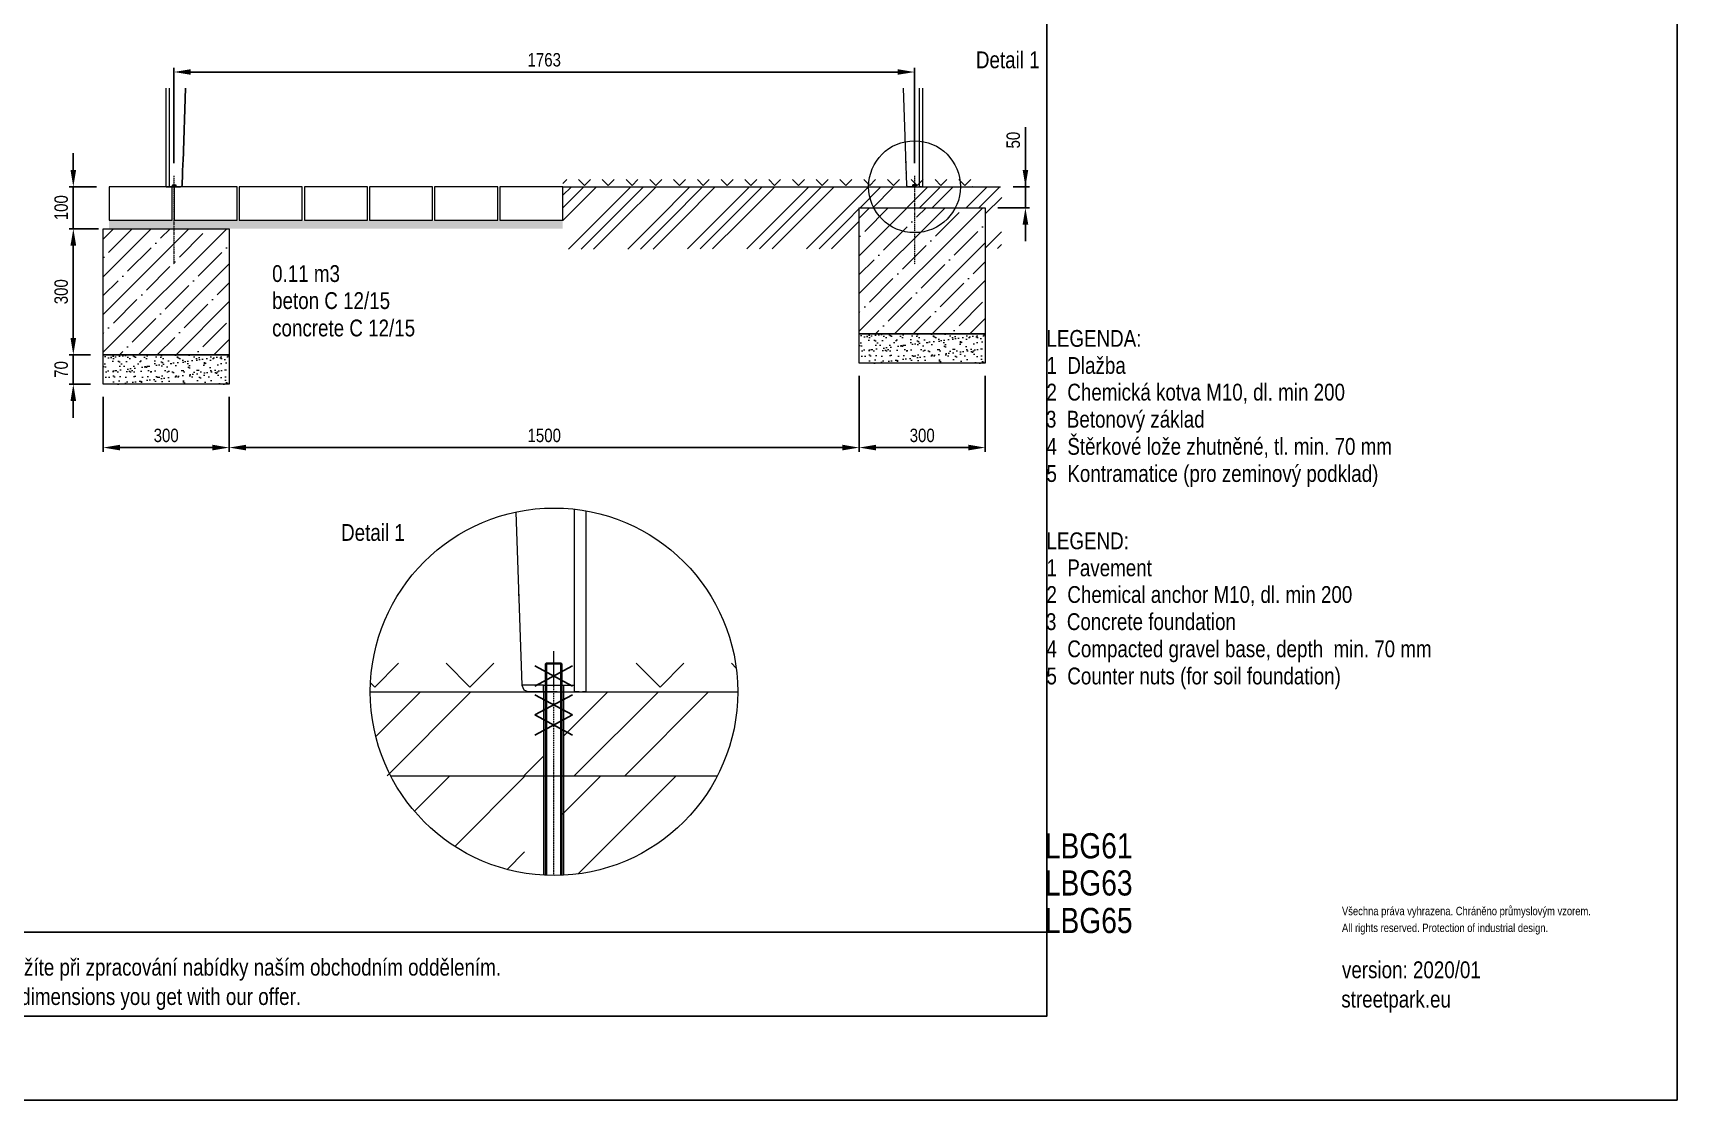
# Model space of a CAD drawing. Header units: millimetres. Extents: x 22162 to 28102, y 3160 to 7360.
# Drawn here: x 24188 to 28102, y 3160 to 5700 of the extents above; entities that cross this region are included whole.
import ezdxf
from ezdxf.lldxf.tags import DXFTag

# ---------------------------------------------------------------- set-up
doc = ezdxf.new("R2010")
doc.units = ezdxf.units.MM
doc.header["$LTSCALE"] = 0.3
doc.linetypes.add('ACAD_ISO10W100', pattern=[18.5, 12, -3, 0.5, -3])
doc.linetypes.add('DashDot', pattern=[15, 9, -3, 0, -3])
for name, color, linetype, lineweight in [('KOTY', 3, 'Continuous', 9), ('OBRYSOVA', 7, 'Continuous', 9), ('OSY', 7, 'ACAD_ISO10W100', 15), ('Visible', 7, 'Continuous', 18)]:
    doc.layers.add(name, color=color, linetype=linetype, lineweight=lineweight)
doc.layers.add('Nekreslit', color=6, linetype='Continuous', plot=False)
doc.layers.add('SRAFY', color=7, linetype='Continuous', lineweight=9, true_color=0x5b5b5b)
doc.styles.add('SEACAD_Arial', font='arial.ttf', dxfattribs={"width": 0.8})
tags = doc.linetypes.add('HIDDEN2', pattern=[4.7625, 3.175, -1.5875]).pattern_tags.tags
tags[6:7] = [DXFTag(74, 4), DXFTag(75, 0), DXFTag(340, '0'), DXFTag(46, 0.0), DXFTag(50, 0.0), DXFTag(44, 0.0), DXFTag(45, 0.0)]
tags[4:5] = [DXFTag(74, 4), DXFTag(75, 0), DXFTag(340, '0'), DXFTag(46, 0.0), DXFTag(50, 0.0), DXFTag(44, 0.0), DXFTag(45, 0.0)]
doc.dimstyles.new('ISO-25', dxfattribs={"dimtxt": 1.6, "dimasz": 2, "dimexe": 0.5, "dimexo": 1.5, "dimtad": 1, "dimdec": 0, "dimtxsty": 'SEACAD_Arial', "dimcen": 2, "dimadec": 0, "dimazin": 0, "dimtfac": 1, "dimtdec": 0, "dimtmove": 0, "dimatfit": 3, "dimfxl": 1, "dimarcsym": 0})

# ---------------------------------------------------------------- blocks, each defined once
blk = doc.blocks.new('*D228')
at = {"layer": 'Defpoints', "color": 0}
for p in [(24284.7, 5333.5), (24369.8, 5333.5), (24355.8, 5233.5)]:
    blk.add_point(p, dxfattribs=at)
at = {"layer": 'KOTY', "color": 0, "lineweight": -2}
for p, q in [((24284.7, 5373.5), (24284.7, 5413.5)), ((24339.8, 5333.5), (24274.7, 5333.5)), ((24284.7, 5233.5), (24284.7, 5333.5)), ((24325.8, 5233.5), (24274.7, 5233.5)), ((24284.7, 5193.5), (24284.7, 5153.5))]:
    blk.add_line(p, q, dxfattribs=at)
at = {"layer": 'KOTY', "color": 0}
for points in [[(24278, 5373.5), (24291.4, 5373.5), (24284.7, 5333.5)], [(24291.4, 5193.5), (24278, 5193.5), (24284.7, 5233.5)]]:
    blk.add_solid(points, dxfattribs=at)
at = {"layer": 'KOTY', "color": 0, "insert": (24255.9, 5283.5), "char_height": 32, "attachment_point": 5, "rotation": 90, "style": 'SEACAD_Arial'}
blk.add_mtext('100', dxfattribs=at)
blk = doc.blocks.new('*D230')
at = {"layer": 'Defpoints', "color": 0}
for p in [(24284.7, 5233.5), (24374.3, 5233.5), (24355.8, 4933.5)]:
    blk.add_point(p, dxfattribs=at)
at = {"layer": 'KOTY', "color": 0, "lineweight": -2}
for p, q in [((24344.3, 5233.5), (24274.7, 5233.5)), ((24284.7, 4973.5), (24284.7, 5193.5)), ((24325.8, 4933.5), (24274.7, 4933.5))]:
    blk.add_line(p, q, dxfattribs=at)
at = {"layer": 'KOTY', "color": 0}
for points in [[(24291.4, 5193.5), (24278, 5193.5), (24284.7, 5233.5)], [(24278, 4973.5), (24291.4, 4973.5), (24284.7, 4933.5)]]:
    blk.add_solid(points, dxfattribs=at)
at = {"layer": 'KOTY', "color": 0, "insert": (24255.9, 5083.5), "char_height": 32, "attachment_point": 5, "rotation": 90, "style": 'SEACAD_Arial'}
blk.add_mtext('300', dxfattribs=at)
blk = doc.blocks.new('*D229')
at = {"layer": 'Defpoints', "color": 0}
for p in [(24284.7, 4933.5), (24355.8, 4933.5), (24355.8, 4863.5)]:
    blk.add_point(p, dxfattribs=at)
at = {"layer": 'KOTY', "color": 0, "lineweight": -2}
for p, q in [((24284.7, 4973.5), (24284.7, 5013.5)), ((24325.8, 4933.5), (24274.7, 4933.5)), ((24284.7, 4863.5), (24284.7, 4933.5)), ((24325.8, 4863.5), (24274.7, 4863.5)), ((24284.7, 4823.5), (24284.7, 4783.5))]:
    blk.add_line(p, q, dxfattribs=at)
at = {"layer": 'KOTY', "color": 0}
for points in [[(24278, 4973.5), (24291.4, 4973.5), (24284.7, 4933.5)], [(24291.4, 4823.5), (24278, 4823.5), (24284.7, 4863.5)]]:
    blk.add_solid(points, dxfattribs=at)
at = {"layer": 'KOTY', "color": 0, "insert": (24255.9, 4898.5), "char_height": 32, "attachment_point": 5, "rotation": 90, "style": 'SEACAD_Arial'}
blk.add_mtext('70', dxfattribs=at)
blk = doc.blocks.new('*D226')
at = {"layer": 'Defpoints', "color": 0}
for p in [(24355.8, 4863.5), (24655.8, 4863.5), (24655.8, 4712.6)]:
    blk.add_point(p, dxfattribs=at)
at = {"layer": 'KOTY', "color": 0, "lineweight": -2}
for p, q in [((24355.8, 4833.5), (24355.8, 4702.6)), ((24655.8, 4833.5), (24655.8, 4702.6)), ((24395.8, 4712.6), (24615.8, 4712.6))]:
    blk.add_line(p, q, dxfattribs=at)
at = {"layer": 'KOTY', "color": 0}
for points in [[(24395.8, 4719.3), (24395.8, 4705.9), (24355.8, 4712.6)], [(24615.8, 4705.9), (24615.8, 4719.3), (24655.8, 4712.6)]]:
    blk.add_solid(points, dxfattribs=at)
at = {"layer": 'KOTY', "color": 0, "insert": (24505.8, 4741.4), "char_height": 32, "attachment_point": 5, "style": 'SEACAD_Arial'}
blk.add_mtext('300', dxfattribs=at)
blk = doc.blocks.new('*D227')
at = {"layer": 'Defpoints', "color": 0}
for p in [(26155.3, 4913.5), (24655.8, 4862), (26155.3, 4712.6)]:
    blk.add_point(p, dxfattribs=at)
at = {"layer": 'KOTY', "color": 0, "lineweight": -2}
for p, q in [((26155.3, 4883.5), (26155.3, 4702.6)), ((24655.8, 4832), (24655.8, 4702.6)), ((24695.8, 4712.6), (26115.3, 4712.6))]:
    blk.add_line(p, q, dxfattribs=at)
at = {"layer": 'KOTY', "color": 0}
for points in [[(24695.8, 4719.3), (24695.8, 4705.9), (24655.8, 4712.6)], [(26115.3, 4705.9), (26115.3, 4719.3), (26155.3, 4712.6)]]:
    blk.add_solid(points, dxfattribs=at)
at = {"layer": 'KOTY', "color": 0, "insert": (25405.6, 4741.4), "char_height": 32, "attachment_point": 5, "style": 'SEACAD_Arial'}
blk.add_mtext('1500', dxfattribs=at)
blk = doc.blocks.new('*D234')
at = {"layer": 'Defpoints', "color": 0}
for p in [(26491.6, 5333.5), (26550.9, 5333.5), (26455.3, 5283.5)]:
    blk.add_point(p, dxfattribs=at)
at = {"layer": 'KOTY', "color": 0, "lineweight": -2}
for p, q in [((26550.9, 5333.5), (26550.9, 5475)), ((26550.9, 5373.5), (26550.9, 5413.5)), ((26521.6, 5333.5), (26560.9, 5333.5)), ((26550.9, 5283.5), (26550.9, 5333.5)), ((26485.3, 5283.5), (26560.9, 5283.5)), ((26550.9, 5243.5), (26550.9, 5203.5))]:
    blk.add_line(p, q, dxfattribs=at)
at = {"layer": 'KOTY', "color": 0}
for points in [[(26544.3, 5373.5), (26557.6, 5373.5), (26550.9, 5333.5)], [(26557.6, 5243.5), (26544.3, 5243.5), (26550.9, 5283.5)]]:
    blk.add_solid(points, dxfattribs=at)
at = {"layer": 'KOTY', "color": 0, "insert": (26522.1, 5444.3), "char_height": 32, "attachment_point": 5, "rotation": 90, "style": 'SEACAD_Arial'}
blk.add_mtext('50', dxfattribs=at)
blk = doc.blocks.new('*D257')
at = {"layer": 'Defpoints', "color": 0}
for p in [(26155.3, 4913.5), (26455.3, 4913.5), (26455.3, 4712.6)]:
    blk.add_point(p, dxfattribs=at)
at = {"layer": 'KOTY', "color": 0, "lineweight": -2}
for p, q in [((26155.3, 4883.5), (26155.3, 4702.6)), ((26455.3, 4883.5), (26455.3, 4702.6)), ((26195.3, 4712.6), (26415.3, 4712.6))]:
    blk.add_line(p, q, dxfattribs=at)
at = {"layer": 'KOTY', "color": 0}
for points in [[(26195.3, 4719.3), (26195.3, 4705.9), (26155.3, 4712.6)], [(26415.3, 4705.9), (26415.3, 4719.3), (26455.3, 4712.6)]]:
    blk.add_solid(points, dxfattribs=at)
at = {"layer": 'KOTY', "color": 0, "insert": (26305.3, 4741.4), "char_height": 32, "attachment_point": 5, "style": 'SEACAD_Arial'}
blk.add_mtext('300', dxfattribs=at)
blk = doc.blocks.new('*D274')
at = {"layer": 'Defpoints', "color": 0}
for p in [(26286.8, 5606.4), (24524.3, 5359.5), (26286.8, 5359.6)]:
    blk.add_point(p, dxfattribs=at)
at = {"layer": 'KOTY', "color": 0, "lineweight": -2}
for p, q in [((24524.3, 5389.5), (24524.3, 5616.4)), ((24564.3, 5606.4), (26246.8, 5606.4)), ((26286.8, 5389.6), (26286.8, 5616.4))]:
    blk.add_line(p, q, dxfattribs=at)
at = {"layer": 'KOTY', "color": 0}
for points in [[(24564.3, 5613.1), (24564.3, 5599.8), (24524.3, 5606.4)], [(26246.8, 5599.8), (26246.8, 5613.1), (26286.8, 5606.4)]]:
    blk.add_solid(points, dxfattribs=at)
at = {"layer": 'KOTY', "color": 0, "insert": (25405.6, 5635.3), "char_height": 32, "attachment_point": 5, "style": 'SEACAD_Arial'}
blk.add_mtext('1763', dxfattribs=at)

msp = doc.modelspace()

# ---------------------------------------------------------------- hatches: boundary and pattern name
at = {"layer": 'SRAFY'}
h = msp.add_hatch(dxfattribs=at)
h.set_pattern_fill('GOST_GROUND', color=256, scale=10)
h.set_pattern_definition([(45, (18034.36, 18.85), (141.4214, -9e-15), [200]), (45, (18064.36, 18.85), (141.4214, -9e-15), [200]), (45, (18094.36, 18.85), (141.4214, -9e-15), [200])])
h.paths.add_polyline_path([(26155.3, 5185.8), (25449.8, 5184.8), (25449.8, 5332.5), (26495, 5333.5), (26493.8, 5186.1), (26455.3, 5186.1), (26455.3, 5283.5), (26155.3, 5283.5)])
h = msp.add_hatch(dxfattribs=at)
h.set_pattern_fill('TERACO', color=256, scale=20)
h.set_pattern_definition([(45, (18034.36, 18.85), (-28.28427, 28.28427), [20, -20]), (135, (18090.93, 18.85), (-28.28427, -28.28427), [20, -20])])
h.paths.add_polyline_path([(25449.9, 5333.5), (25449.9, 5356.5), (26424.8, 5356.5), (26424.8, 5333.5)])
h = msp.add_hatch(dxfattribs=at)
h.set_pattern_fill('ANSI35', color=256, scale=10, style=0)
h.set_pattern_definition([(45, (2752.295, 624.593), (-44.90128, 44.90128), []), (45, (2797.196, 624.593), (-44.90128, 44.90128), [79.375, -15.875, 0, -15.875])])
h.paths.add_polyline_path([(26155.3, 5283.5), (26455.3, 5283.5), (26455.3, 4983.5), (26155.3, 4983.5)])
h = msp.add_hatch(dxfattribs=at)
h.set_pattern_fill('AR-SAND', color=256, scale=0.5)
h.set_pattern_definition([(37.5, (17834.36, 18.851), (-0.800016, 24.47066), [0, -19.304, 0, -21.59, 0, -20.6375]), (7.5, (17834.36, 18.85), (22.47616, 35.84126), [0, -10.414, 0, -17.399, 0, -6.6675]), (327.5, (17818.74, 18.851), (39.54962, 0.07186), [0, -6.35, 0, -22.86, 0, -29.845]), (317.5, (17818.74, 18.85), (38.17782, 11.14647), [0, -3.175, 0, -14.986, 0, -17.145])])
h.paths.add_polyline_path([(24369.8, 5253.5), (24369.8, 5233.6), (24400.3, 5233.5), (24520.3, 5233.3), (24520.3, 5253.5)])
h.paths.add_polyline_path([(25449.8, 5233.2), (25449.8, 5253.5), (24520.3, 5253.5), (24520.3, 5233.3), (24650.3, 5233.2)])
h = msp.add_hatch(dxfattribs=at)
h.set_pattern_fill('ANSI35', color=256, scale=10, style=0)
h.set_pattern_definition([(45, (952.78, 574.59), (-44.90128, 44.90128), []), (45, (997.68, 574.59), (-44.90128, 44.90128), [79.375, -15.875, 0, -15.875])])
h.paths.add_polyline_path([(24355.8, 5233.5), (24655.8, 5233.5), (24655.8, 4933.5), (24355.8, 4933.5)])
h = msp.add_hatch(dxfattribs=at)
h.set_pattern_fill('AR-SAND', color=256, scale=0.5)
h.set_pattern_definition([(37.5, (20714.92, -377.936), (-0.800016, 24.47066), [0, -19.304, 0, -21.59, 0, -20.6375]), (7.5, (20714.92, -377.936), (22.47616, 35.84126), [0, -10.414, 0, -17.399, 0, -6.6675]), (327.5, (20699.299, -377.936), (39.54962, 0.07186), [0, -6.35, 0, -22.86, 0, -29.845]), (317.5, (20699.3, -377.936), (38.17782, 11.14647), [0, -3.175, 0, -14.986, 0, -17.145])])
h.paths.add_polyline_path([(26455.3, 4913.5), (26455.3, 4983.5), (26155.3, 4983.5), (26155.3, 4913.5)])
h = msp.add_hatch(dxfattribs=at)
h.set_pattern_fill('AR-SAND', color=256, scale=0.5)
h.set_pattern_definition([(37.5, (18915.405, -427.937), (-0.800016, 24.47066), [0, -19.304, 0, -21.59, 0, -20.6375]), (7.5, (18915.405, -427.937), (22.47616, 35.84126), [0, -10.414, 0, -17.399, 0, -6.6675]), (327.5, (18899.784, -427.937), (39.54962, 0.07186), [0, -6.35, 0, -22.86, 0, -29.845]), (317.5, (18899.784, -427.937), (38.17782, 11.14647), [0, -3.175, 0, -14.986, 0, -17.145])])
h.paths.add_polyline_path([(24655.8, 4863.5), (24655.8, 4933.5), (24355.8, 4933.5), (24355.8, 4863.5)])

# ---------------------------------------------------------------- linework, layer by layer
for p, q in [((25383, 4192.9), (25473, 4144.9)), ((25383, 4144.9), (25473, 4192.9)), ((25383, 4124.2), (25473, 4076.2)), ((25383, 4076.2), (25473, 4124.2)), ((25383, 4076.2), (25473, 4028.2)), ((25383, 4028.2), (25473, 4076.2))]:
    msp.add_line(p, q)
at = {"color": 7, "linetype": 'HIDDEN2'}
for p, q in [((25408, 4124.2), (25408, 4124.2)), ((25448, 4124.2), (25448, 4124.2))]:
    msp.add_line(p, q, dxfattribs=at)
at = {"color": 7, "linetype": 'Continuous'}
msp.add_circle((26424.8, 5333.5), 0.01, dxfattribs=at)
msp.add_circle((26424.8, 5333.5), 0.01, dxfattribs=at)
at = {"layer": 'KOTY'}
msp.add_circle((26287, 5333.5), 109.3, dxfattribs=at)
at = {"layer": 'Nekreslit'}
msp.add_line((22562.1, 3559.6), (26602.1, 3559.6), dxfattribs=at)
for points in [[(22162.1, 3159.6), (28102.1, 3159.6), (28102.1, 7359.6), (22162.1, 7359.6)], [(22562.1, 3359.6), (26602.1, 3359.6), (26602.1, 6959.6), (22562.1, 6959.6)]]:
    msp.add_lwpolyline(points, close=True, dxfattribs=at)
at = {"layer": 'OBRYSOVA', "color": 7, "linetype": 'HIDDEN2'}
for p, q in [((25448, 4197), (25408, 4197)), ((25404, 4131.4), (25404, 3723.6)), ((25452.1, 3723.6), (25452.1, 4131.4)), ((25404, 3723.6), (25404, 3694.8)), ((25452, 3694.7), (25452, 3723.6))]:
    msp.add_line(p, q, dxfattribs=at)
at = {"layer": 'OBRYSOVA', "lineweight": 15}
for p, q in [((25411.2, 4200.2), (25411.2, 3694.5)), ((25444.8, 3694.4), (25444.8, 4200.2))]:
    msp.add_line(p, q, dxfattribs=at)
at = {"layer": 'OBRYSOVA'}
msp.add_line((24991.6, 4131.4), (25866.1, 4131.4), dxfattribs=at)
at = {"layer": 'OBRYSOVA', "linetype": 'HIDDEN2'}
for p, q in [((25404, 4146.9), (25352.1, 4146.9)), ((25404, 4131.4), (25404, 4146.9)), ((25404, 4146.9), (25477.7, 4146.9)), ((25452.1, 4131.4), (25452.1, 4146.9))]:
    msp.add_line(p, q, dxfattribs=at)
at = {"layer": 'OBRYSOVA'}
msp.add_circle((25428.9, 4131.4), 437.3, dxfattribs=at)
at = {"layer": 'OSY', "linetype": 'DashDot'}
for p, q in [((24524.3, 5359.5), (24524.3, 5148.9)), ((26286.8, 5359.6), (26286.8, 5148.9))]:
    msp.add_line(p, q, dxfattribs=at)
at = {"layer": 'OSY'}
msp.add_line((25428, 4228.3), (25428, 3694.1), dxfattribs=at)
at = {"layer": 'SRAFY', "linetype": 'Continuous'}
for p, q in [((24519.8, 5333.5), (24369.8, 5333.5)), ((24369.8, 5333.5), (24369.8, 5253.5)), ((24519.8, 5253.5), (24519.8, 5333.5)), ((24674.8, 5333.5), (24524.8, 5333.5)), ((24524.8, 5333.5), (24524.8, 5253.5)), ((24674.8, 5253.5), (24674.8, 5333.5)), ((24829.8, 5333.5), (24679.8, 5333.5)), ((24679.8, 5333.5), (24679.8, 5253.5)), ((24829.8, 5253.5), (24829.8, 5333.5)), ((24984.8, 5333.5), (24834.8, 5333.5)), ((24834.8, 5333.5), (24834.8, 5253.5)), ((24984.8, 5253.5), (24984.8, 5333.5)), ((25139.8, 5333.5), (24989.8, 5333.5)), ((24989.8, 5333.5), (24989.8, 5253.5)), ((25139.8, 5253.5), (25139.8, 5333.5)), ((25294.8, 5333.5), (25144.8, 5333.5)), ((25144.8, 5333.5), (25144.8, 5253.5)), ((25294.8, 5253.5), (25294.8, 5333.5)), ((25449.8, 5333.5), (25299.8, 5333.5)), ((25299.8, 5333.5), (25299.8, 5253.5)), ((25449.8, 5253.5), (25449.8, 5333.5)), ((24369.8, 5253.5), (24519.8, 5253.5)), ((24524.8, 5253.5), (24674.8, 5253.5)), ((24679.8, 5253.5), (24829.8, 5253.5)), ((24834.8, 5253.5), (24984.8, 5253.5)), ((24989.8, 5253.5), (25139.8, 5253.5)), ((25144.8, 5253.5), (25294.8, 5253.5)), ((25299.8, 5253.5), (25449.8, 5253.5))]:
    msp.add_line(p, q, dxfattribs=at)
at = {"layer": 'SRAFY'}
for p, q in [((25449.8, 5333.5), (26491.6, 5333.5)), ((25002.5, 4142.6), (25059.1, 4199.1)), ((25228.8, 4142.6), (25172.2, 4199.1)), ((25228.8, 4142.6), (25285.3, 4199.1)), ((25681.3, 4142.6), (25624.8, 4199.1)), ((25681.3, 4142.6), (25737.9, 4199.1)), ((25862.5, 4187.7), (25851, 4199.1)), ((25002.5, 4142.6), (24992.1, 4153)), ((25004.7, 4024.8), (25110.2, 4130.3)), ((25031.4, 3931.4), (25230.3, 4130.4)), ((25452.1, 4026.4), (25556.3, 4130.7)), ((25477.1, 3931.4), (25676.5, 4130.8)), ((25597.1, 3931.4), (25796.6, 4131)), ((25357.1, 3931.4), (25404, 3978.4)), ((25040, 3931.4), (25817.8, 3931.4)), ((25096.6, 3847.1), (25179.3, 3929.8)), ((25181, 3931.4), (25181, 3931.4)), ((25192.6, 3763.4), (25360.6, 3931.4)), ((25448.7, 3840), (25540.2, 3931.4)), ((25486.2, 3697.9), (25719.8, 3931.4)), ((25540.2, 3931.4), (25540.2, 3931.4)), ((25403.8, 3795.1), (25403.8, 3795.1)), ((25317.3, 3708.6), (25358.9, 3750.2))]:
    msp.add_line(p, q, dxfattribs=at)
for points in [[(26155.3, 5283.5), (26455.3, 5283.5), (26455.3, 4983.5), (26155.3, 4983.5)], [(24355.8, 5233.5), (24655.8, 5233.5), (24655.8, 4933.5), (24355.8, 4933.5)], [(26155.3, 4983.5), (26455.3, 4983.5), (26455.3, 4913.5), (26155.3, 4913.5)], [(24355.8, 4933.5), (24655.8, 4933.5), (24655.8, 4863.5), (24355.8, 4863.5)]]:
    msp.add_lwpolyline(points, close=True, dxfattribs=at)
at = {"layer": 'Visible', "color": 0}
for p, q in [((24505.8, 5333.5), (24505.8, 5567.7)), ((24512.5, 5567.7), (24512.5, 5333.5)), ((24545.9, 5393.5), (24551.9, 5567.7)), ((24551.9, 5567.7), (24545.9, 5393.5)), ((26259.6, 5567.7), (26267.6, 5337.4)), ((26299, 5333.5), (26299, 5567.7)), ((26305.8, 5567.7), (26305.8, 5333.5)), ((24544.8, 5363.5), (24543.9, 5337.4)), ((24543.9, 5337.4), (24544.8, 5363.5)), ((24544.8, 5363.5), (24544.9, 5366.5)), ((24544.8, 5363.5), (24544.9, 5366.5)), ((24544.9, 5366.5), (24544.8, 5363.5)), ((24544.8, 5363.5), (24544.8, 5363.5)), ((24544.8, 5363.5), (24544.8, 5363.5)), ((24545.7, 5390.5), (24544.9, 5366.5)), ((24544.9, 5366.5), (24545.7, 5390.5)), ((24544.9, 5366.5), (24544.9, 5366.5)), ((24544.9, 5366.5), (24544.9, 5366.5)), ((24545.9, 5393.5), (24545.7, 5390.5)), ((24545.7, 5390.5), (24545.9, 5393.5)), ((24545.7, 5390.5), (24545.9, 5393.5)), ((24545.7, 5390.5), (24545.7, 5390.5)), ((24545.7, 5390.5), (24545.7, 5390.5)), ((24545.9, 5393.5), (24545.9, 5393.5)), ((24545.9, 5393.5), (24545.9, 5393.5)), ((26265.7, 5393.5), (26265.7, 5393.5)), ((26265.7, 5393.5), (26265.8, 5390.5)), ((26265.8, 5390.5), (26265.8, 5390.5)), ((26266.6, 5366.5), (26266.6, 5366.5)), ((26266.6, 5366.5), (26266.7, 5363.5)), ((26266.7, 5363.5), (26266.7, 5363.5)), ((24505.8, 5333.5), (24505.8, 5337.5)), ((24505.8, 5333.5), (24509.8, 5333.5)), ((24505.8, 5333.5), (24509.8, 5333.5)), ((24509.8, 5333.5), (24505.8, 5333.5)), ((24510.6, 5333.5), (24507.7, 5333.5)), ((24509.8, 5333.5), (24509.8, 5333.5)), ((24509.8, 5333.5), (24509.8, 5333.5)), ((24509.8, 5333.5), (24514.8, 5333.5)), ((24509.8, 5333.5), (24509.8, 5333.5)), ((24509.8, 5333.5), (24535.8, 5333.5)), ((24512.5, 5333.5), (24520.6, 5333.5)), ((24512.5, 5333.5), (24512.5, 5333.5)), ((24514.8, 5333.5), (24520.8, 5333.5)), ((24514.8, 5333.5), (24514.8, 5333.5)), ((24520.6, 5338.1), (24520.6, 5333.5)), ((24520.6, 5338.1), (24529, 5338.1)), ((24520.6, 5337.5), (24520.8, 5337.5)), ((24520.8, 5337.5), (24528.8, 5337.5)), ((24520.8, 5333.5), (24520.8, 5337.5)), ((24520.8, 5333.5), (24520.8, 5333.5)), ((24520.8, 5333.5), (24528.8, 5333.5)), ((24522.8, 5333.5), (24522.8, 5333.5)), ((24528.8, 5337.5), (24529, 5337.5)), ((24528.8, 5333.5), (24528.8, 5337.5)), ((24528.8, 5333.5), (24528.8, 5333.5)), ((24528.8, 5333.5), (24539.8, 5333.5)), ((24529, 5338.1), (24529, 5333.5)), ((24529, 5333.5), (24539.9, 5333.5)), ((24535.8, 5333.5), (24535.8, 5333.5)), ((24535.8, 5333.5), (24535.8, 5333.5)), ((24536.8, 5333.5), (24536.8, 5333.5)), ((24539.8, 5333.5), (24539.8, 5333.5)), ((24539.8, 5333.5), (24539.8, 5333.5)), ((24539.8, 5333.5), (24539.8, 5333.5)), ((24539.9, 5333.5), (24539.8, 5333.5)), ((26271.6, 5333.5), (26282.6, 5333.5)), ((26271.8, 5333.5), (26271.6, 5333.5)), ((26271.8, 5333.5), (26271.8, 5333.5)), ((26271.8, 5333.5), (26282.8, 5333.5)), ((26271.8, 5333.5), (26271.8, 5333.5)), ((26271.8, 5333.5), (26271.8, 5333.5)), ((26274.8, 5333.5), (26274.8, 5333.5)), ((26275.8, 5333.5), (26301.8, 5333.5)), ((26275.8, 5333.5), (26275.8, 5333.5)), ((26275.8, 5333.5), (26275.8, 5333.5)), ((26282.6, 5333.5), (26282.6, 5338.1)), ((26291, 5338.1), (26282.6, 5338.1)), ((26282.6, 5338.1), (26291, 5338.1)), ((26282.6, 5337.5), (26282.8, 5337.5)), ((26282.8, 5337.5), (26290.8, 5337.5)), ((26282.8, 5333.5), (26282.8, 5337.5)), ((26282.8, 5333.5), (26290.8, 5333.5)), ((26282.8, 5333.5), (26282.8, 5333.5)), ((26290.8, 5333.5), (26290.8, 5337.5)), ((26290.8, 5337.5), (26291, 5337.5)), ((26290.8, 5333.5), (26290.8, 5333.5)), ((26290.8, 5333.5), (26296.8, 5333.5)), ((26291, 5333.5), (26291, 5338.1)), ((26291, 5333.5), (26299, 5333.5)), ((26296.8, 5333.5), (26296.8, 5333.5)), ((26296.8, 5333.5), (26301.8, 5333.5)), ((26299, 5333.5), (26299, 5333.5)), ((26301, 5333.5), (26303.8, 5333.5)), ((26301, 5333.5), (26303.8, 5333.5)), ((26301.8, 5333.5), (26301.8, 5333.5)), ((26301.8, 5333.5), (26305.8, 5333.5)), ((26301.8, 5333.5), (26301.8, 5333.5)), ((26301.8, 5333.5), (26301.8, 5333.5)), ((26301.8, 5333.5), (26305.8, 5333.5)), ((26301.8, 5333.5), (26305.8, 5333.5)), ((25337.7, 4559.1), (25352.1, 4146.9)), ((25477.7, 4131.4), (25477.7, 4566)), ((25504.6, 4562.1), (25504.6, 4131.4)), ((25344.2, 4371.5), (25344.2, 4371.5)), ((25344.2, 4371.5), (25344.6, 4359.5)), ((25344.6, 4359.5), (25344.6, 4359.5)), ((25348, 4263.5), (25348, 4263.5)), ((25348, 4263.5), (25348.4, 4251.5)), ((25348.4, 4251.5), (25348.4, 4251.5)), ((25352.1, 4146.9), (25356.9, 4135.9)), ((25356.9, 4135.9), (25368.1, 4131.4)), ((25368.1, 4131.4), (25366.5, 4131.5)), ((25368.1, 4131.4), (25411.8, 4131.4)), ((25368.6, 4131.4), (25368.1, 4131.4)), ((25368.6, 4131.4), (25368.6, 4131.4)), ((25368.6, 4131.4), (25412.6, 4131.4)), ((25368.6, 4131.4), (25368.6, 4131.4)), ((25368.6, 4131.4), (25368.6, 4131.4)), ((25384.6, 4131.4), (25368.6, 4131.4)), ((25368.6, 4131.4), (25384.6, 4131.4)), ((25380.6, 4131.4), (25380.6, 4131.4)), ((25380.6, 4131.4), (25394.6, 4131.4)), ((25394.6, 4131.4), (25380.6, 4131.4)), ((25384.6, 4131.4), (25488.6, 4131.4)), ((25384.6, 4131.4), (25384.6, 4131.4)), ((25384.6, 4131.4), (25384.6, 4131.4)), ((25394.6, 4131.4), (25422.6, 4131.4)), ((25422.6, 4131.4), (25394.6, 4131.4)), ((25412.6, 4131.4), (25444.6, 4131.4)), ((25422.6, 4131.4), (25436.6, 4131.4)), ((25436.6, 4131.4), (25422.6, 4131.4)), ((25436.6, 4131.4), (25436.6, 4131.4)), ((25444.6, 4131.4), (25468.6, 4131.4)), ((25445.4, 4131.4), (25477.7, 4131.4)), ((25468.6, 4131.4), (25468.6, 4131.4)), ((25468.6, 4131.4), (25488.6, 4131.4)), ((25477.7, 4131.4), (25477.7, 4131.4)), ((25485.4, 4131.4), (25477.7, 4131.4)), ((25477.7, 4131.4), (25496.7, 4131.4)), ((25485.4, 4131.4), (25496.7, 4131.4)), ((25485.4, 4131.4), (25496.7, 4131.4)), ((25488.6, 4131.4), (25485.4, 4131.4)), ((25488.6, 4131.4), (25488.6, 4131.4)), ((25488.6, 4131.4), (25504.6, 4131.4)), ((25488.6, 4131.4), (25488.6, 4131.4)), ((25488.6, 4131.4), (25488.6, 4131.4)), ((25488.6, 4131.4), (25504.6, 4131.4)), ((25488.6, 4131.4), (25504.6, 4131.4)), ((25504.6, 4131.4), (25496.7, 4131.4))]:
    msp.add_line(p, q, dxfattribs=at)
at = {"layer": 'Visible', "color": 7, "linetype": 'HIDDEN2'}
for p, q in [((25411.2, 4200.2), (25408, 4197)), ((25448, 4197), (25444.8, 4200.2))]:
    msp.add_line(p, q, dxfattribs=at)
at = {"layer": 'Visible', "color": 7}
for p, q in [((25408, 4197), (25408, 3694.6)), ((25448, 3694.5), (25448, 4197))]:
    msp.add_line(p, q, dxfattribs=at)
at = {"layer": 'Visible'}
msp.add_line((25411.2, 4200.2), (25444.8, 4200.2), dxfattribs=at)
at = {"layer": 'Visible', "color": 0}
for points in [[(24507.7, 5333.5), (24505.8, 5333.5)], [(24507.7, 5333.5), (24512.5, 5333.5)], [(24510.6, 5333.5), (24509.8, 5333.5)], [(24510.6, 5333.5), (24512.5, 5333.5)], [(24536.8, 5333.5), (24533.3, 5333.5), (24526.3, 5333.5), (24522.8, 5333.5)], [(24522.8, 5333.5), (24524.8, 5333.5), (24529.8, 5333.5)], [(24529.8, 5333.5), (24534.7, 5333.5), (24536.8, 5333.5)], [(24529.8, 5333.5), (24529.8, 5333.5)], [(24539.8, 5333.5), (24535.8, 5333.5)], [(24535.8, 5333.5), (24539.8, 5333.5)], [(24543.9, 5337.4), (24542.7, 5334.6), (24539.9, 5333.5)], [(24539.9, 5333.5), (24542.7, 5334.6), (24543.9, 5337.4)], [(26267.6, 5337.4), (26268.8, 5334.6), (26271.6, 5333.5)], [(26271.6, 5333.5), (26271.2, 5333.5)], [(26271.8, 5333.5), (26275.8, 5333.5)], [(26275.8, 5333.5), (26271.8, 5333.5)], [(26288.8, 5333.5), (26285.3, 5333.5), (26278.3, 5333.5), (26274.8, 5333.5)], [(26274.8, 5333.5), (26278.3, 5333.5), (26285.3, 5333.5), (26288.8, 5333.5)], [(26288.8, 5333.5), (26288.8, 5333.5)], [(26299, 5333.5), (26303.8, 5333.5)], [(26301, 5333.5), (26299, 5333.5)], [(26301.8, 5333.5), (26301, 5333.5)], [(26305.8, 5333.5), (26303.8, 5333.5)]]:
    msp.add_lwpolyline(points, dxfattribs=at)

# ---------------------------------------------------------------- texts
at = {"style": 'SEACAD_Arial', "width": 0.8}
for s, height, p in [('0.11 m3', 40, (24757.9, 5106.7)), ('beton C 12/15', 40, (24757.9, 5042.4)), ('concrete C 12/15', 40, (24757.9, 4977.2)), ('LEGENDA:', 40, (26601, 4952.4)), ('1  Dlažba', 40, (26601, 4888.1)), ('2  Chemická kotva M10, dl. min 200', 40, (26601, 4824.6)), ('3  Betonový základ', 40, (26599.8, 4760.1)), ('4  Štěrkové lože zhutněné, tl. min. 70 mm', 40, (26601, 4695.4)), ('5  Kontramatice (pro zeminový podklad)', 40, (26601, 4630.8)), ('LEGEND:', 40, (26601, 4470.7)), ('1  Pavement', 40, (26601, 4406.4)), ('2  Chemical anchor M10, dl. min 200', 40, (26601, 4342.9)), ('3  Concrete foundation', 40, (26599.8, 4278.3)), ('4  Compacted gravel base, depth  min. 70 mm', 40, (26601, 4213.6)), ('5  Counter nuts (for soil foundation)', 40, (26601, 4149)), ('LBG61', 60, (26597.2, 3734.9)), ('LBG63', 60, (26597.2, 3646.5)), ('LBG65', 60, (26597.2, 3557.1)), ('Všechna práva vyhrazena. Chráněno průmyslovým vzorem.', 20, (27304.4, 3599.6)), ('All rights reserved. Protection of industrial design.', 20, (27304.4, 3559.6)), ('Rozměry výrobků, základů a kotvení jsou pouze orientační. Přesné rozměry obdržíte při zpracování nabídky naším obchodním oddělením.', 39.9982, (22567.5, 3455.9)), ('version: 2020/01', 40, (27304.4, 3449.8)), ('Dimensions of products, fundations and anchors are informative only. The exact dimensions you get with our offer.', 39.9982, (22565.9, 3386)), ('streetpark.eu', 40, (27302.8, 3379.9))]:
    msp.add_text(s, height=height, dxfattribs=at).set_placement(p)
at = {"insert": (24922.1, 4530.6), "char_height": 40, "width": 297.384, "attachment_point": 1, "style": 'SEACAD_Arial'}
msp.add_mtext('Detail 1', dxfattribs=at)
at = {"layer": 'KOTY', "insert": (26433.1, 5655.4), "char_height": 40, "width": 168.993, "attachment_point": 1, "style": 'SEACAD_Arial'}
msp.add_mtext('Detail 1', dxfattribs=at)

# ---------------------------------------------------------------- dimensions: what is measured, and where the dimension line sits
at = {"layer": 'KOTY'}
for base, p1, p2, picture, middle in [((26286.8172, 5606.4342), (24524.3024, 5359.5342), (26286.8172, 5359.5852), '*D274', (25405.5598, 5635.2702)), ((26155.3172, 4712.608), (24655.8024, 4862.008), (26155.3172, 4913.5093), '*D227', (25405.5598, 4741.444)), ((26455.3, 4712.6), (26155.3, 4913.5), (26455.3, 4913.5), '*D257', (26305.3, 4741.4)), ((24655.8, 4712.6), (24355.8, 4863.5), (24655.8, 4863.5), '*D226', (24505.8, 4741.4))]:
    dim = msp.add_linear_dim(base=base, p1=p1, p2=p2, dimstyle='ISO-25', override={"dimlfac": 1, "dimtxsty": 'SEACAD_Arial', "dimsah": 1, "dimtolj": 0}, dxfattribs=at)
    dim.commit()
    dim.dimension.update_dxf_attribs({"geometry": picture, "text_midpoint": middle})
dim = msp.add_linear_dim(base=(26550.9, 5333.5), p1=(26455.3, 5283.5), p2=(26491.6, 5333.5), angle=90, dimstyle='ISO-25', override={"dimlfac": 1, "dimtxsty": 'SEACAD_Arial', "dimsah": 1, "dimtolj": 0}, dxfattribs=at)
dim.commit()
dim.dimension.update_dxf_attribs({"geometry": '*D234', "text_midpoint": (26550.9, 5444.3), "dimtype": 160})
for base, p1, p2, picture, middle in [((24284.7, 5333.5), (24355.8, 5233.5), (24369.8, 5333.5), '*D228', (24255.9, 5283.5)), ((24284.7, 5233.5), (24355.8, 4933.5), (24374.3, 5233.5), '*D230', (24255.9, 5083.5)), ((24284.7, 4933.5), (24355.8, 4863.5), (24355.8, 4933.5), '*D229', (24255.9, 4898.5))]:
    dim = msp.add_linear_dim(base=base, p1=p1, p2=p2, angle=90, dimstyle='ISO-25', override={"dimlfac": 1, "dimtxsty": 'SEACAD_Arial', "dimsah": 1, "dimtolj": 0}, dxfattribs=at)
    dim.commit()
    dim.dimension.update_dxf_attribs({"geometry": picture, "text_midpoint": middle})

doc.saveas('drawing.dxf')
